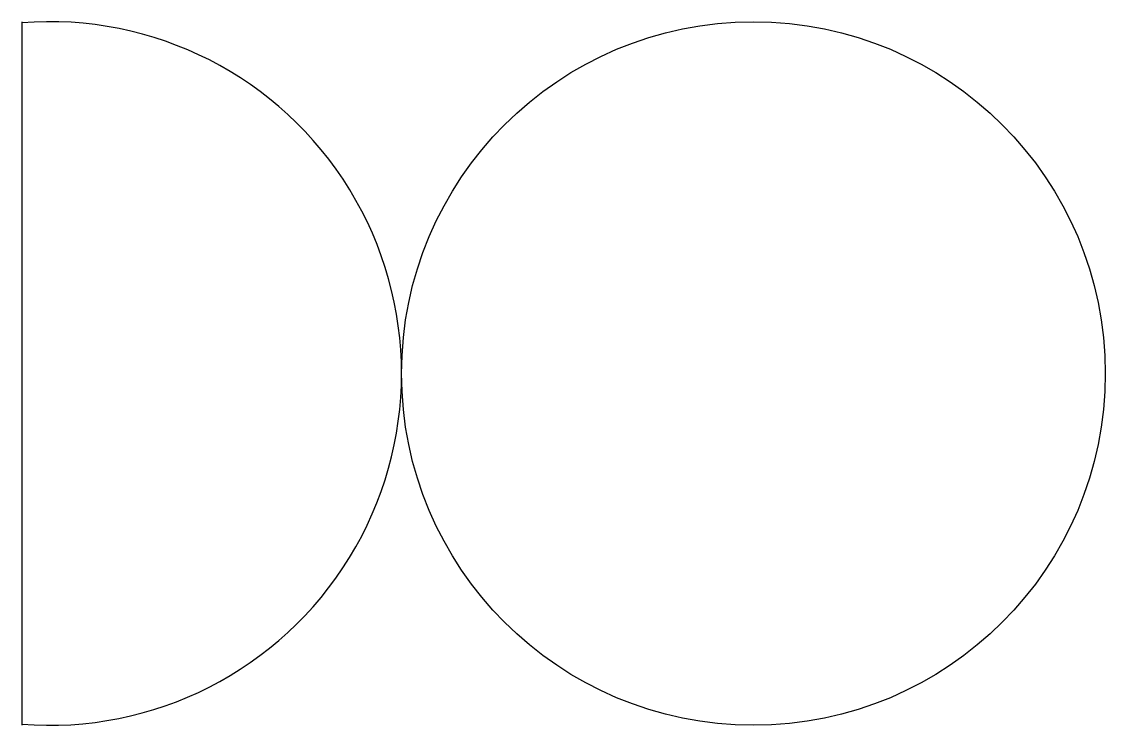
# Model space of a CAD drawing. Extents: x 0 to 99.9, y 0 to 64.9.
import ezdxf

# ---------------------------------------------------------------- set-up
doc = ezdxf.new("R2010")
doc.units = 0
doc.layers.add('MODELSKETCH_VISIBLE', color=7, linetype='CONTINUOUS')

msp = doc.modelspace()

# ---------------------------------------------------------------- linework, layer by layer
at = {"layer": 'MODELSKETCH_VISIBLE'}
msp.add_line((0.023, 64.908), (0, 0), dxfattribs=at)
msp.add_circle((67.49, 32.454), 32.454, dxfattribs=at)
msp.add_arc((2.582, 32.454), 32.454, 265.43601, 94.52385, dxfattribs=at)

doc.saveas('drawing.dxf')
